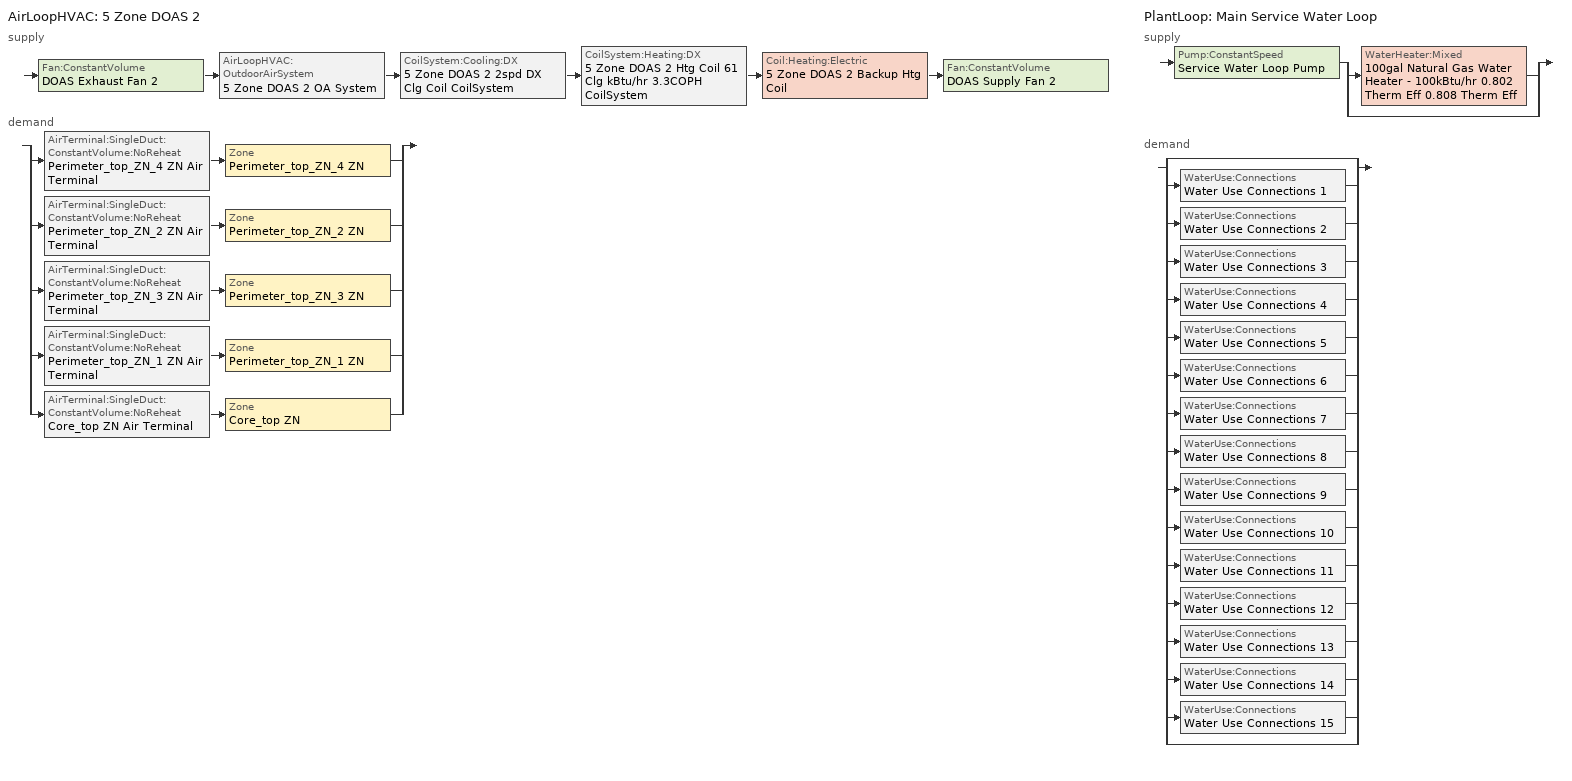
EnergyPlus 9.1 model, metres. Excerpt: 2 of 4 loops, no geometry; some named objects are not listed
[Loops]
AirLoopHVAC '5 Zone DOAS 2'
 supply: Fan:ConstantVolume 'DOAS Exhaust Fan 2' > AirLoopHVAC:OutdoorAirSystem '5 Zone DOAS 2 OA System' > CoilSystem:Cooling:DX '5 Zone DOAS 2 2spd DX Clg Coil CoilSystem' > CoilSystem:Heating:DX '5 Zone DOAS 2 Htg Coil 61 Clg kBtu/hr 3.3COPH CoilSystem' > Coil:Heating:Electric '5 Zone DOAS 2 Backup Htg Coil' > Fan:ConstantVolume 'DOAS Supply Fan 2'
 demand: split
  | AirTerminal:SingleDuct:ConstantVolume:NoReheat 'Perimeter_top_ZN_4 ZN Air Terminal' > Zone 'Perimeter_top_ZN_4 ZN'
  | AirTerminal:SingleDuct:ConstantVolume:NoReheat 'Perimeter_top_ZN_2 ZN Air Terminal' > Zone 'Perimeter_top_ZN_2 ZN'
  | AirTerminal:SingleDuct:ConstantVolume:NoReheat 'Perimeter_top_ZN_3 ZN Air Terminal' > Zone 'Perimeter_top_ZN_3 ZN'
  | AirTerminal:SingleDuct:ConstantVolume:NoReheat 'Perimeter_top_ZN_1 ZN Air Terminal' > Zone 'Perimeter_top_ZN_1 ZN'
  | AirTerminal:SingleDuct:ConstantVolume:NoReheat 'Core_top ZN Air Terminal' > Zone 'Core_top ZN'
PlantLoop 'Main Service Water Loop'
 supply: Pump:ConstantSpeed 'Service Water Loop Pump' > split
  | WaterHeater:Mixed '100gal Natural Gas Water Heater - 100kBtu/hr 0.802 Therm Eff 0.808 Therm Eff'
  | bypass
 demand: split
  | bypass
  | WaterUse:Connections 'Water Use Connections 1'
  | WaterUse:Connections 'Water Use Connections 2'
  | WaterUse:Connections 'Water Use Connections 3'
  | WaterUse:Connections 'Water Use Connections 4'
  | WaterUse:Connections 'Water Use Connections 5'
  | WaterUse:Connections 'Water Use Connections 6'
  | WaterUse:Connections 'Water Use Connections 7'
  | WaterUse:Connections 'Water Use Connections 8'
  | WaterUse:Connections 'Water Use Connections 9'
  | WaterUse:Connections 'Water Use Connections 10'
  | WaterUse:Connections 'Water Use Connections 11'
  | WaterUse:Connections 'Water Use Connections 12'
  | WaterUse:Connections 'Water Use Connections 13'
  | WaterUse:Connections 'Water Use Connections 14'
  | WaterUse:Connections 'Water Use Connections 15'
  | bypass
[ZoneControl:Thermostat] Control Object Type 1=ThermostatSetpoint:DualSetpoint
Name | Zone or ZoneList | Control Type Schedule | Control Name 1
Core_top ZN Thermostat | Core_top ZN | Core_top ZN Thermostat Schedule | Office WholeBuilding - Md Office Thermostat 3
Perimeter_top_ZN_1 ZN Thermostat | Perimeter_top_ZN_1 ZN | Perimeter_top_ZN_1 ZN Thermostat Schedule | Office WholeBuilding - Md Office Thermostat 12
Perimeter_top_ZN_2 ZN Thermostat | Perimeter_top_ZN_2 ZN | Perimeter_top_ZN_2 ZN Thermostat Schedule | Office WholeBuilding - Md Office Thermostat 13
Perimeter_top_ZN_3 ZN Thermostat | Perimeter_top_ZN_3 ZN | Perimeter_top_ZN_3 ZN Thermostat Schedule | Office WholeBuilding - Md Office Thermostat 14
Perimeter_top_ZN_4 ZN Thermostat | Perimeter_top_ZN_4 ZN | Perimeter_top_ZN_4 ZN Thermostat Schedule | Office WholeBuilding - Md Office Thermostat 15
[ThermostatSetpoint:DualSetpoint] Heating Setpoint Temperature Schedule=OfficeMedium HTGSETP_SCH_YES_OPTIMUM; Cooling Setpoint Temperature Schedule=OfficeMedium CLGSETP_SCH_YES_OPTIMUM
Office WholeBuilding - Md Office Thermostat 3; Office WholeBuilding - Md Office Thermostat 12; Office WholeBuilding - Md Office Thermostat 13; Office WholeBuilding - Md Office Thermostat 14; Office WholeBuilding - Md Office Thermostat 15
[AirTerminal:SingleDuct:ConstantVolume:NoReheat] Availability Schedule=Always On Discrete; Maximum Air Flow Rate {m3/s}=AutoSize
Core_top ZN Air Terminal; Perimeter_top_ZN_1 ZN Air Terminal; Perimeter_top_ZN_2 ZN Air Terminal; Perimeter_top_ZN_3 ZN Air Terminal; Perimeter_top_ZN_4 ZN Air Terminal
[ZoneHVAC:TerminalUnit:VariableRefrigerantFlow] Terminal Unit Availability Schedule=Always On Discrete; Cooling Supply Air Flow Rate {m3/s}=Autosize; No Cooling Supply Air Flow Rate {m3/s}=Autosize; Heating Supply Air Flow Rate {m3/s}=Autosize; No Heating Supply Air Flow Rate {m3/s}=Autosize; Cooling Outdoor Air Flow Rate {m3/s}=0; Heating Outdoor Air Flow Rate {m3/s}=0; No Load Outdoor Air Flow Rate {m3/s}=0; Supply Air Fan Operating Mode Schedule=Always Off Discrete; Supply Air Fan Placement=DrawThrough; Zone Terminal Unit On Parasitic Electric Energy Use {W}=30; Zone Terminal Unit Off Parasitic Electric Energy Use {W}=20; Rated Heating Capacity Sizing Ratio {W/W}=1
Name | Supply Air Fan Object | Cooling Coil Object | Heating Coil Object
Core_top ZN VRF Terminal Unit | Core_top ZN VRF Unit Cycling Fan | Zone HVAC Terminal Unit Variable Refrigerant Flow 1 Cooling Coil 14 | Zone HVAC Terminal Unit Variable Refrigerant Flow 1 Heating Coil 14
Perimeter_top_ZN_1 ZN VRF Terminal Unit | Perimeter_top_ZN_1 ZN VRF Unit Cycling Fan | Zone HVAC Terminal Unit Variable Refrigerant Flow 1 Cooling Coil 13 | Zone HVAC Terminal Unit Variable Refrigerant Flow 1 Heating Coil 13
Perimeter_top_ZN_2 ZN VRF Terminal Unit | Perimeter_top_ZN_2 ZN VRF Unit Cycling Fan | Zone HVAC Terminal Unit Variable Refrigerant Flow 1 Cooling Coil 11 | Zone HVAC Terminal Unit Variable Refrigerant Flow 1 Heating Coil 11
Perimeter_top_ZN_3 ZN VRF Terminal Unit | Perimeter_top_ZN_3 ZN VRF Unit Cycling Fan | Zone HVAC Terminal Unit Variable Refrigerant Flow 1 Cooling Coil 12 | Zone HVAC Terminal Unit Variable Refrigerant Flow 1 Heating Coil 12
Perimeter_top_ZN_4 ZN VRF Terminal Unit | Perimeter_top_ZN_4 ZN VRF Unit Cycling Fan | Zone HVAC Terminal Unit Variable Refrigerant Flow 1 Cooling Coil 10 | Zone HVAC Terminal Unit Variable Refrigerant Flow 1 Heating Coil 10
[Coil:Cooling:DX:VariableRefrigerantFlow] Availability Schedule=Always On Discrete; Gross Rated Total Cooling Capacity {W}=Autosize; Gross Rated Sensible Heat Ratio=Autosize; Rated Air Flow Rate {m3/s}=Autosize
Name | Cooling Capacity Ratio Modifier Function of Temperature Curve | Cooling Capacity Modifier Curve Function of Flow Fraction
Zone HVAC Terminal Unit Variable Refrigerant Flow 1 Cooling Coil 14 | VRFTUCoolCapFT 14 | VRFACCoolCapFFF 14
Zone HVAC Terminal Unit Variable Refrigerant Flow 1 Cooling Coil 13 | VRFTUCoolCapFT 13 | VRFACCoolCapFFF 13
Zone HVAC Terminal Unit Variable Refrigerant Flow 1 Cooling Coil 11 | VRFTUCoolCapFT 11 | VRFACCoolCapFFF 11
Zone HVAC Terminal Unit Variable Refrigerant Flow 1 Cooling Coil 12 | VRFTUCoolCapFT 12 | VRFACCoolCapFFF 12
Zone HVAC Terminal Unit Variable Refrigerant Flow 1 Cooling Coil 10 | VRFTUCoolCapFT 10 | VRFACCoolCapFFF 10
[Coil:Heating:DX:VariableRefrigerantFlow] Availability Schedule=Always On Discrete; Gross Rated Heating Capacity {W}=Autosize; Rated Air Flow Rate {m3/s}=Autosize
Name | Heating Capacity Ratio Modifier Function of Temperature Curve | Heating Capacity Modifier Function of Flow Fraction Curve
Zone HVAC Terminal Unit Variable Refrigerant Flow 1 Heating Coil 14 | Coil Heating DX Variable Refrigerant Flow 1 VRFTUHeatCAPFT 14 | Coil Heating DX Variable Refrigerant Flow 1 VRFACCoolCapFFF 14
Zone HVAC Terminal Unit Variable Refrigerant Flow 1 Heating Coil 13 | Coil Heating DX Variable Refrigerant Flow 1 VRFTUHeatCAPFT 13 | Coil Heating DX Variable Refrigerant Flow 1 VRFACCoolCapFFF 13
Zone HVAC Terminal Unit Variable Refrigerant Flow 1 Heating Coil 11 | Coil Heating DX Variable Refrigerant Flow 1 VRFTUHeatCAPFT 11 | Coil Heating DX Variable Refrigerant Flow 1 VRFACCoolCapFFF 11
Zone HVAC Terminal Unit Variable Refrigerant Flow 1 Heating Coil 12 | Coil Heating DX Variable Refrigerant Flow 1 VRFTUHeatCAPFT 12 | Coil Heating DX Variable Refrigerant Flow 1 VRFACCoolCapFFF 12
Zone HVAC Terminal Unit Variable Refrigerant Flow 1 Heating Coil 10 | Coil Heating DX Variable Refrigerant Flow 1 VRFTUHeatCAPFT 10 | Coil Heating DX Variable Refrigerant Flow 1 VRFACCoolCapFFF 10
[Fan:OnOff] Availability Schedule=Always On Discrete; Maximum Flow Rate {m3/s}=Autosize; Motor In Airstream Fraction=1
Name | Fan Total Efficiency | Pressure Rise {Pa} | Motor Efficiency | Fan Power Ratio Function of Speed Ratio Curve | Fan Efficiency Ratio Function of Speed Ratio Curve
Core_top ZN VRF Unit Cycling Fan | 0.56225 | 452.709 | 0.865 | Fan On Off Power Curve 14 | Fan On Off Efficiency Curve 14
Perimeter_top_ZN_1 ZN VRF Unit Cycling Fan | 0.55575 | 447.476 | 0.855 | Fan On Off Power Curve 13 | Fan On Off Efficiency Curve 13
Perimeter_top_ZN_2 ZN VRF Unit Cycling Fan | 0.55575 | 447.476 | 0.855 | Fan On Off Power Curve 11 | Fan On Off Efficiency Curve 11
Perimeter_top_ZN_3 ZN VRF Unit Cycling Fan | 0.55575 | 447.476 | 0.855 | Fan On Off Power Curve 12 | Fan On Off Efficiency Curve 12
Perimeter_top_ZN_4 ZN VRF Unit Cycling Fan | 0.55575 | 447.476 | 0.855 | Fan On Off Power Curve 10 | Fan On Off Efficiency Curve 10
[Zone equipment]
Core_top ZN: Core_top ZN Air Terminal, Core_top ZN VRF Terminal Unit
Perimeter_top_ZN_1 ZN: Perimeter_top_ZN_1 ZN Air Terminal, Perimeter_top_ZN_1 ZN VRF Terminal Unit
Perimeter_top_ZN_2 ZN: Perimeter_top_ZN_2 ZN Air Terminal, Perimeter_top_ZN_2 ZN VRF Terminal Unit
Perimeter_top_ZN_3 ZN: Perimeter_top_ZN_3 ZN Air Terminal, Perimeter_top_ZN_3 ZN VRF Terminal Unit
Perimeter_top_ZN_4 ZN: Perimeter_top_ZN_4 ZN Air Terminal, Perimeter_top_ZN_4 ZN VRF Terminal Unit
[Sizing:Zone] Zone Cooling Design Supply Air Temperature Input Method=SupplyAirTemperature; Zone Cooling Design Supply Air Temperature {C}=12.7778; Zone Cooling Design Supply Air Temperature Difference {deltaC}=11.11; Zone Heating Design Supply Air Temperature Input Method=SupplyAirTemperature; Zone Heating Design Supply Air Temperature {C}=40; Zone Heating Design Supply Air Temperature Difference {deltaC}=11.11; Zone Cooling Design Supply Air Humidity Ratio {kgWater/kgDryAir}=0.0085; Zone Heating Design Supply Air Humidity Ratio {kgWater/kgDryAir}=0.008; Design Specification Outdoor Air Object=Office WholeBuilding - Md Office Ventilation; Cooling Design Air Flow Method=DesignDay; Cooling Design Air Flow Rate {m3/s}=0; Cooling Minimum Air Flow per Zone Floor Area {m3/s-m2}=0.000762; Cooling Minimum Air Flow {m3/s}=0; Cooling Minimum Air Flow Fraction=0; Heating Design Air Flow Method=DesignDay; Heating Design Air Flow Rate {m3/s}=0; Heating Maximum Air Flow per Zone Floor Area {m3/s-m2}=0.002032; Heating Maximum Air Flow {m3/s}=0.141576; Heating Maximum Air Flow Fraction=0.3; Account for Dedicated Outdoor Air System=Yes; Dedicated Outdoor Air System Control Strategy=NeutralSupplyAir; Dedicated Outdoor Air Low Setpoint Temperature for Design {C}=15.5556; Dedicated Outdoor Air High Setpoint Temperature for Design {C}=21.1111
Name | Design Specification Zone Air Distribution Object
Core_top ZN | Core_top ZN Design Spec Zone Air Dist
Perimeter_top_ZN_1 ZN | Perimeter_top_ZN_1 ZN Design Spec Zone Air Dist
Perimeter_top_ZN_2 ZN | Perimeter_top_ZN_2 ZN Design Spec Zone Air Dist
Perimeter_top_ZN_3 ZN | Perimeter_top_ZN_3 ZN Design Spec Zone Air Dist
Perimeter_top_ZN_4 ZN | Perimeter_top_ZN_4 ZN Design Spec Zone Air Dist
[DesignSpecification:ZoneAirDistribution] Zone Air Distribution Effectiveness in Cooling Mode=1; Zone Air Distribution Effectiveness in Heating Mode=1
Core_top ZN Design Spec Zone Air Dist; Perimeter_top_ZN_1 ZN Design Spec Zone Air Dist; Perimeter_top_ZN_2 ZN Design Spec Zone Air Dist; Perimeter_top_ZN_3 ZN Design Spec Zone Air Dist; Perimeter_top_ZN_4 ZN Design Spec Zone Air Dist
[Controller:MechanicalVentilation]
5 Zone DOAS 2 Mechanical Ventilation Controller: Availability Schedule=5 Zone DOAS 2 Occ Sch; Demand Controlled Ventilation=No; System Outdoor Air Method=ZoneSum; Zone Name 1=Core_top ZN; Design Specification Outdoor Air Object Name 1=Office WholeBuilding - Md Office Ventilation; Design Specification Zone Air Distribution Object Name 1=Core_top ZN Design Spec Zone Air Dist; Zone Name 2=Perimeter_top_ZN_1 ZN; Design Specification Outdoor Air Object Name 2=Office WholeBuilding - Md Office Ventilation; Design Specification Zone Air Distribution Object Name 2=Perimeter_top_ZN_1 ZN Design Spec Zone Air Dist; Zone Name 3=Perimeter_top_ZN_2 ZN; Design Specification Outdoor Air Object Name 3=Office WholeBuilding - Md Office Ventilation; Design Specification Zone Air Distribution Object Name 3=Perimeter_top_ZN_2 ZN Design Spec Zone Air Dist; Zone Name 4=Perimeter_top_ZN_3 ZN; Design Specification Outdoor Air Object Name 4=Office WholeBuilding - Md Office Ventilation; Design Specification Zone Air Distribution Object Name 4=Perimeter_top_ZN_3 ZN Design Spec Zone Air Dist; Zone Name 5=Perimeter_top_ZN_4 ZN; Design Specification Outdoor Air Object Name 5=Office WholeBuilding - Md Office Ventilation; Design Specification Zone Air Distribution Object Name 5=Perimeter_top_ZN_4 ZN Design Spec Zone Air Dist
[DesignSpecification:OutdoorAir]
Office WholeBuilding - Md Office Ventilation: Outdoor Air Method=Sum; Outdoor Air Flow per Person {m3/s-person}=0; Outdoor Air Flow per Zone Floor Area {m3/s-m2}=0.0004318; Outdoor Air Flow per Zone {m3/s}=0; Outdoor Air Flow Air Changes per Hour {1/hr}=0
[AirLoopHVAC]
5 Zone DOAS 2: Design Supply Air Flow Rate {m3/s}=AutoSize
[Sizing:System]
5 Zone DOAS 2: Type of Load to Size On=VentilationRequirement; Design Outdoor Air Flow Rate {m3/s}=Autosize; Central Heating Maximum System Air Flow Ratio=1; Preheat Design Temperature {C}=7; Preheat Design Humidity Ratio {kgWater/kgDryAir}=0.008; Precool Design Temperature {C}=12.8; Precool Design Humidity Ratio {kgWater/kgDryAir}=0.008; Central Cooling Design Supply Air Temperature {C}=15.5556; Central Heating Design Supply Air Temperature {C}=21.1111; Type of Zone Sum to Use=Coincident; 100% Outdoor Air in Cooling=Yes; 100% Outdoor Air in Heating=Yes; Central Cooling Design Supply Air Humidity Ratio {kgWater/kgDryAir}=0.0085; Central Heating Design Supply Air Humidity Ratio {kgWater/kgDryAir}=0.008; Cooling Supply Air Flow Rate Method=DesignDay; Cooling Supply Air Flow Rate {m3/s}=0; Cooling Supply Air Flow Rate Per Floor Area {m3/s-m2}=0.00996765; Cooling Fraction of Autosized Cooling Supply Air Flow Rate=1; Cooling Supply Air Flow Rate Per Unit Cooling Capacity {m3/s-W}=3.94755e-05; Heating Supply Air Flow Rate Method=DesignDay; Heating Supply Air Flow Rate {m3/s}=0; Heating Supply Air Flow Rate Per Floor Area {m3/s-m2}=0.00996765; Heating Fraction of Autosized Heating Supply Air Flow Rate=1; Heating Fraction of Autosized Cooling Supply Air Flow Rate=1; Heating Supply Air Flow Rate Per Unit Heating Capacity {m3/s-W}=3.15882e-05; System Outdoor Air Method=ZoneSum; Zone Maximum Outdoor Air Fraction=1; Cooling Design Capacity Method=CoolingDesignCapacity; Cooling Design Capacity {W}=Autosize; Cooling Design Capacity Per Floor Area {W/m2}=234.7; Fraction of Autosized Cooling Design Capacity=1; Heating Design Capacity Method=HeatingDesignCapacity; Heating Design Capacity {W}=Autosize; Heating Design Capacity Per Floor Area {W/m2}=157; Fraction of Autosized Heating Design Capacity=1; Central Cooling Capacity Control Method=OnOff
[Fan:ConstantVolume] Availability Schedule=5 Zone DOAS 2 Occ Sch; Maximum Flow Rate {m3/s}=AutoSize; Motor In Airstream Fraction=1
Name | Fan Total Efficiency | Pressure Rise {Pa} | Motor Efficiency
DOAS Exhaust Fan 2 | 0.55575 | 498.178 | 0.855
DOAS Supply Fan 2 | 0.56225 | 747.267 | 0.865
[SetpointManager:MixedAir] Control Variable=Temperature
Name | Setpoint Node or NodeList
DOAS Exhaust Fan 2 Outlet Air Node OS Default SPM | DOAS Exhaust Fan 2 Outlet Air Node
5 Zone DOAS 2 Heat Exchanger Primary Outlet Air Node OS Default SPM | 5 Zone DOAS 2 Heat Exchanger Primary Outlet Air Node
5 Zone DOAS 2 Mixed Air Node OS Default SPM | 5 Zone DOAS 2 Mixed Air Node
5 Zone DOAS 2 2spd DX Clg Coil Outlet Air Node OS Default SPM | 5 Zone DOAS 2 2spd DX Clg Coil Outlet Air Node
5 Zone DOAS 2 Htg Coil Outlet Air Node OS Default SPM | 5 Zone DOAS 2 Htg Coil Outlet Air Node
[Controller:OutdoorAir]
5 Zone DOAS 2 Outdoor Air Controller: Minimum Outdoor Air Flow Rate {m3/s}=Autosize; Maximum Outdoor Air Flow Rate {m3/s}=Autosize; Economizer Control Type=NoEconomizer; Economizer Control Action Type=ModulateFlow; Lockout Type=NoLockout; Minimum Limit Type=FixedMinimum; Minimum Outdoor Air Schedule=5 Zone DOAS 2 Occ Sch; Minimum Fraction of Outdoor Air Schedule=Always On Discrete; Mechanical Ventilation Controller=5 Zone DOAS 2 Mechanical Ventilation Controller; High Humidity Control=No; Control High Indoor Humidity Based on Outdoor Humidity Ratio=Yes; Heat Recovery Bypass Control Type=BypassWhenWithinEconomizerLimits
[HeatExchanger:AirToAir:SensibleAndLatent]
5 Zone DOAS 2 Heat Exchanger: Availability Schedule=Always On Discrete; Nominal Supply Air Flow Rate {m3/s}=Autosize; Sensible Effectiveness at 100% Heating Air Flow=0.72; Latent Effectiveness at 100% Heating Air Flow=0.72; Sensible Effectiveness at 75% Heating Air Flow=0.72; Latent Effectiveness at 75% Heating Air Flow=0.72; Sensible Effectiveness at 100% Cooling Air Flow=0.72; Latent Effectiveness at 100% Cooling Air Flow=0.72; Sensible Effectiveness at 75% Cooling Air Flow=0.72; Latent Effectiveness at 75% Cooling Air Flow=0.72; Nominal Electric Power {W}=0; Supply Air Outlet Temperature Control=No; Heat Exchanger Type=Rotary; Frost Control Type=None; Threshold Temperature {C}=1.7; Economizer Lockout=Yes
[CoilSystem:Cooling:DX]
5 Zone DOAS 2 2spd DX Clg Coil CoilSystem: Availability Schedule=Always On Discrete; Cooling Coil=5 Zone DOAS 2 2spd DX Clg Coil
[Coil:Cooling:DX:TwoSpeed]
5 Zone DOAS 2 2spd DX Clg Coil: Availability Schedule=Always On Discrete; High Speed Gross Rated Total Cooling Capacity {W}=Autosize; High Speed Rated Sensible Heat Ratio=Autosize; High Speed Gross Rated Cooling COP {W/W}=3; High Speed Rated Air Flow Rate {m3/s}=Autosize; Total Cooling Capacity Function of Temperature Curve=Curve Biquadratic 9; Total Cooling Capacity Function of Flow Fraction Curve=Curve Quadratic 13; Energy Input Ratio Function of Temperature Curve=Curve Biquadratic 10; Energy Input Ratio Function of Flow Fraction Curve=Curve Quadratic 14; Part Load Fraction Correlation Curve=Curve Quadratic 15; Low Speed Gross Rated Total Cooling Capacity {W}=Autosize; Low Speed Gross Rated Sensible Heat Ratio=0.69; Low Speed Gross Rated Cooling COP {W/W}=3; Low Speed Rated Air Flow Rate {m3/s}=Autosize; Low Speed Total Cooling Capacity Function of Temperature Curve=Curve Biquadratic 11; Low Speed Energy Input Ratio Function of Temperature Curve=Curve Biquadratic 12; Condenser Type=AirCooled; High Speed Evaporative Condenser Effectiveness=0; High Speed Evaporative Condenser Air Flow Rate {m3/s}=Autosize; High Speed Evaporative Condenser Pump Rated Power Consumption {W}=Autosize; Low Speed Evaporative Condenser Effectiveness=0; Low Speed Evaporative Condenser Air Flow Rate {m3/s}=Autosize; Low Speed Evaporative Condenser Pump Rated Power Consumption {W}=Autosize; Basin Heater Capacity {W/K}=10; Basin Heater Setpoint Temperature {C}=2
[CoilSystem:Heating:DX]
5 Zone DOAS 2 Htg Coil 61 Clg kBtu/hr 3.3COPH CoilSystem: Availability Schedule=Always On Discrete; Heating Coil=5 Zone DOAS 2 Htg Coil 61 Clg kBtu/hr 3.3COPH
[Coil:Heating:DX:SingleSpeed]
5 Zone DOAS 2 Htg Coil 61 Clg kBtu/hr 3.3COPH: Availability Schedule=Always On Discrete; Gross Rated Heating Capacity {W}=Autosize; Gross Rated Heating COP {W/W}=3.53428; Rated Air Flow Rate {m3/s}=Autosize; Rated Supply Fan Power Per Volume Flow Rate {W/(m3/s)}=773.3; Heating Capacity Function of Temperature Curve=DXHEAT-NECB2011-REF-CAPFT; Heating Capacity Function of Flow Fraction Curve=DXHEAT-NECB2011-REF-CAPFFLOW; Energy Input Ratio Function of Temperature Curve=DXHEAT-NECB2011-REF-EIRFT; Energy Input Ratio Function of Flow Fraction Curve=DXHEAT-NECB2011-REF-EIRFFLOW; Part Load Fraction Correlation Curve=DXHEAT-NECB2011-REF-PLFFPLR; Defrost Energy Input Ratio Function of Temperature Curve=5 Zone DOAS 2 Htg Coil Defrost EIR Func of Temp Curve; Minimum Outdoor Dry-Bulb Temperature for Compressor Operation {C}=-8; Maximum Outdoor Dry-Bulb Temperature for Defrost Operation {C}=5; Crankcase Heater Capacity {W}=0; Maximum Outdoor Dry-Bulb Temperature for Crankcase Heater Operation {C}=10; Defrost Strategy=ReverseCycle; Defrost Control=OnDemand; Defrost Time Period Fraction=0.166667; Resistive Defrost Heater Capacity {W}=2000
[Coil:Heating:Electric]
5 Zone DOAS 2 Backup Htg Coil: Availability Schedule=Always On Discrete; Efficiency=1; Nominal Capacity {W}=Autosize
[AirConditioner:VariableRefrigerantFlow]
Heat Pump=5 Zone VRF System 2; Availability Schedule=Always On Discrete; Gross Rated Total Cooling Capacity {W}=Autosize; Gross Rated Cooling COP {W/W}=4.287; Minimum Outdoor Temperature in Cooling Mode {C}=-15; Maximum Outdoor Temperature in Cooling Mode {C}=50; Cooling Capacity Ratio Modifier Function of Low Temperature Curve=vrf_cool_cap_f_of_low_temp 2; Cooling Capacity Ratio Boundary Curve=vrf_cool_cap_ratio_boundary 2; Cooling Capacity Ratio Modifier Function of High Temperature Curve=vrf_cool_cap_f_of_high_temp 2; Cooling Energy Input Ratio Modifier Function of Low Temperature Curve=vrf_cool_eir_f_of_low_temp 4; Cooling Energy Input Ratio Boundary Curve=vrf_cool_eir_ratio_boundary 2; Cooling Energy Input Ratio Modifier Function of High Temperature Curve=vrf_cool_eir_f_of_high_temp 2; Cooling Energy Input Ratio Modifier Function of Low Part-Load Ratio Curve=vrf_cool_eir_f_of_low_temp 5; Cooling Energy Input Ratio Modifier Function of High Part-Load Ratio Curve=vrf_cooling_eir_high_plr 2; Cooling Combination Ratio Correction Factor Curve=vrf_cooling_comb_ratio 2; Cooling Part-Load Fraction Correlation Curve=vrf_cooling_cplffplr 2; Gross Rated Heating Capacity {W}=Autosize; Rated Heating Capacity Sizing Ratio {W/W}=1; Gross Rated Heating COP {W/W}=4.147; Minimum Outdoor Temperature in Heating Mode {C}=-25; Maximum Outdoor Temperature in Heating Mode {C}=16.1; Heating Capacity Ratio Modifier Function of Low Temperature Curve=vrf_heat_cap_f_of_low_temp 2; Heating Capacity Ratio Boundary Curve=vrf_heat_cap_ratio_boundary 2; Heating Capacity Ratio Modifier Function of High Temperature Curve=vrf_heat_cap_f_of_high_temp 2; Heating Energy Input Ratio Modifier Function of Low Temperature Curve=vrf_heat_eir_f_of_low_temp 2; Heating Energy Input Ratio Boundary Curve=vrf_heat_eir_boundary 2; Heating Energy Input Ratio Modifier Function of High Temperature Curve=vrf_heat_eir_f_of_high_temp 2; Heating Performance Curve Outdoor Temperature Type=WetBulbTemperature; Heating Energy Input Ratio Modifier Function of Low Part-Load Ratio Curve=vrf_heating_eir_low_plr 2; Heating Energy Input Ratio Modifier Function of High Part-Load Ratio Curve=vrf_heating_eir_hi_plr 2; Heating Combination Ratio Correction Factor Curve=vrf_heating_comb_ratio 2; Heating Part-Load Fraction Correlation Curve=vrf_heating_cplffplr 2; Minimum Heat Pump Part-Load Ratio=0.25; Zone Name for Master Thermostat Location=Perimeter_top_ZN_4 ZN; Master Thermostat Priority Control Type=LoadPriority; Zone Terminal Unit List=5 Zone VRF System 2 Terminal List; Heat Pump Waste Heat Recovery=Yes; Equivalent Piping Length used for Piping Correction Factor in Cooling Mode {m}=30.48; Vertical Height used for Piping Correction Factor {m}=10.668; Piping Correction Factor for Length in Cooling Mode Curve=Air Conditioner Variable Refrigerant Flow 1 CoolingLengthCorrectionFactor 2; Piping Correction Factor for Height in Cooling Mode Coefficient {1/m}=-0.000386; Equivalent Piping Length used for Piping Correction Factor in Heating Mode {m}=30.48; Piping Correction Factor for Height in Heating Mode Coefficient {1/m}=0; Crankcase Heater Power per Compressor {W}=15; Number of Compressors=3; Ratio of Compressor Size to Total Compressor Capacity {W/W}=0.33; Maximum Outdoor Dry-Bulb Temperature for Crankcase Heater {C}=7; Defrost Strategy=ReverseCycle; Defrost Control=OnDemand; Defrost Energy Input Ratio Modifier Function of Temperature Curve=vrf_defrost_eir_f_of_temp 2; Defrost Time Period Fraction=0.058333; Resistive Defrost Heater Capacity {W}=1e-07; Maximum Outdoor Dry-bulb Temperature for Defrost Operation {C}=7; Condenser Type=AirCooled; Water Condenser Volume Flow Rate {m3/s}=Autosize; Evaporative Condenser Effectiveness=0.9; Evaporative Condenser Air Flow Rate {m3/s}=Autosize; Evaporative Condenser Pump Rated Power Consumption {W}=Autosize; Basin Heater Capacity {W/K}=0; Basin Heater Setpoint Temperature {C}=2; Fuel Type=Electricity; Minimum Outdoor Temperature in Heat Recovery Mode {C}=-10; Maximum Outdoor Temperature in Heat Recovery Mode {C}=27.2; Initial Heat Recovery Cooling Capacity Fraction {W/W}=0.5; Heat Recovery Cooling Capacity Time Constant {hr}=0.083; Initial Heat Recovery Cooling Energy Fraction {W/W}=1; Heat Recovery Cooling Energy Time Constant {hr}=0; Initial Heat Recovery Heating Capacity Fraction {W/W}=0.5; Heat Recovery Heating Capacity Time Constant {hr}=0.083; Initial Heat Recovery Heating Energy Fraction {W/W}=0.5; Heat Recovery Heating Energy Time Constant {hr}=0
[ZoneTerminalUnitList]
5 Zone VRF System 2 Terminal List: Zone Terminal Unit Name 1=Perimeter_top_ZN_4 ZN VRF Terminal Unit; Zone Terminal Unit Name 2=Perimeter_top_ZN_2 ZN VRF Terminal Unit; Zone Terminal Unit Name 3=Perimeter_top_ZN_3 ZN VRF Terminal Unit; Zone Terminal Unit Name 4=Perimeter_top_ZN_1 ZN VRF Terminal Unit; Zone Terminal Unit Name 5=Core_top ZN VRF Terminal Unit
[PlantLoop]
Main Service Water Loop: Fluid Type=Water; Plant Equipment Operation Scheme=Main Service Water Loop Operation Schemes; Maximum Loop Temperature {C}=60; Minimum Loop Temperature {C}=10; Maximum Loop Flow Rate {m3/s}=Autosize; Minimum Loop Flow Rate {m3/s}=0; Plant Loop Volume {m3}=Autocalculate; Load Distribution Scheme=Optimal; Plant Loop Demand Calculation Scheme=SingleSetpoint
[Sizing:Plant]
Main Service Water Loop: Loop Type=Heating; Design Loop Exit Temperature {C}=60; Loop Design Temperature Difference {deltaC}=5; Sizing Option=NonCoincident; Zone Timesteps in Averaging Window=1; Coincident Sizing Factor Mode=None
[Pump:ConstantSpeed]
Service Water Loop Pump: Design Flow Rate {m3/s}=Autosize; Design Pump Head {Pa}=164431; Design Power Consumption {W}=Autosize; Motor Efficiency=0.7; Fraction of Motor Inefficiencies to Fluid Stream=0; Pump Control Type=Intermittent; Design Power Sizing Method=PowerPerFlowPerPressure; Design Electric Power per Unit Flow Rate {W/(m3/s)}=348701.1; Design Shaft Power per Unit Flow Rate per Unit Head=1.28205
[WaterHeater:Mixed]
100gal Natural Gas Water Heater - 100kBtu/hr 0.802 Therm Eff 0.808 Therm Eff: Tank Volume {m3}=0.378541; Setpoint Temperature Schedule=Service Water Loop Temp - 140F; Deadband Temperature Difference {deltaC}=2; Maximum Temperature Limit {C}=82.2222; Heater Control Type=Cycle; Heater Maximum Capacity {W}=29307.1; Heater Ignition Minimum Flow Rate {m3/s}=0; Heater Ignition Delay {s}=0; Heater Fuel Type=NaturalGas; Heater Thermal Efficiency=0.808453; Off Cycle Parasitic Fuel Consumption Rate {W}=1276.95; Off Cycle Parasitic Fuel Type=NaturalGas; Off Cycle Parasitic Heat Fraction to Tank=0; On Cycle Parasitic Fuel Consumption Rate {W}=1276.95; On Cycle Parasitic Fuel Type=NaturalGas; On Cycle Parasitic Heat Fraction to Tank=0; Ambient Temperature Indicator=Zone; Ambient Temperature Zone=Core_bottom ZN; Off Cycle Loss Coefficient to Ambient Temperature {W/K}=7.96239; Off Cycle Loss Fraction to Zone=1; On Cycle Loss Coefficient to Ambient Temperature {W/K}=7.96239; On Cycle Loss Fraction to Zone=1; Use Side Effectiveness=1; Source Side Effectiveness=1; Use Side Design Flow Rate {m3/s}=Autosize; Source Side Design Flow Rate {m3/s}=Autosize; Indirect Water Heating Recovery Time {hr}=1.5; Source Side Flow Control Mode=IndirectHeatPrimarySetpoint
[SetpointManager:Scheduled]
Service hot water setpoint manager: Control Variable=Temperature; Schedule=Service Water Loop Temp - 140F; Setpoint Node or NodeList=Main Service Water Loop Supply Outlet Node
[WaterUse:Connections]
Name | Water Use Equipment Name 1
Water Use Connections 1 | Core_bottom Service Water Use 0.17gal/min
Water Use Connections 2 | Core_mid Service Water Use 0.17gal/min
Water Use Connections 3 | Core_top Service Water Use 0.17gal/min
Water Use Connections 4 | Perimeter_bot_zn_1 Service Water Use 0.04gal/min
Water Use Connections 5 | Perimeter_bot_zn_2 Service Water Use 0.02gal/min
Water Use Connections 6 | Perimeter_bot_zn_3 Service Water Use 0.04gal/min
Water Use Connections 7 | Perimeter_bot_zn_4 Service Water Use 0.02gal/min
Water Use Connections 8 | Perimeter_mid_zn_1 Service Water Use 0.04gal/min
Water Use Connections 9 | Perimeter_mid_zn_2 Service Water Use 0.02gal/min
Water Use Connections 10 | Perimeter_mid_zn_3 Service Water Use 0.04gal/min
Water Use Connections 11 | Perimeter_mid_zn_4 Service Water Use 0.02gal/min
Water Use Connections 12 | Perimeter_top_zn_1 Service Water Use 0.04gal/min
Water Use Connections 13 | Perimeter_top_zn_2 Service Water Use 0.02gal/min
Water Use Connections 14 | Perimeter_top_zn_3 Service Water Use 0.04gal/min
Water Use Connections 15 | Perimeter_top_zn_4 Service Water Use 0.02gal/min
[WaterUse:Equipment] Flow Rate Fraction Schedule=OfficeMedium BLDG_SWH_SCH; Target Temperature Schedule=Mixed Water At Faucet Temp - 110F; Sensible Fraction Schedule=Fraction Sensible - 0.2; Latent Fraction Schedule=Fraction Latent - 0.05
Name | Peak Flow Rate {m3/s}
Core_bottom Service Water Use 0.17gal/min; Core_mid Service Water Use 0.17gal/min; Core_top Service Water Use 0.17gal/min | 1.05864e-05
Perimeter_bot_zn_1 Service Water Use 0.04gal/min; Perimeter_bot_zn_3 Service Water Use 0.04gal/min; Perimeter_mid_zn_1 Service Water Use 0.04gal/min; Perimeter_mid_zn_3 Service Water Use 0.04gal/min; Perimeter_top_zn_1 Service Water Use 0.04gal/min; Perimeter_top_zn_3 Service Water Use 0.04gal/min | 2.23171e-06
Perimeter_bot_zn_2 Service Water Use 0.02gal/min; Perimeter_mid_zn_2 Service Water Use 0.02gal/min; Perimeter_top_zn_2 Service Water Use 0.02gal/min | 1.41286e-06
Perimeter_bot_zn_4 Service Water Use 0.02gal/min; Perimeter_mid_zn_4 Service Water Use 0.02gal/min; Perimeter_top_zn_4 Service Water Use 0.02gal/min | 1.41277e-06
[PlantEquipmentOperationSchemes]
Main Service Water Loop Operation Schemes: Control Scheme Object Type 1=PlantEquipmentOperation:HeatingLoad; Control Scheme Name 1=Main Service Water Loop Heating Operation Scheme; Control Scheme Schedule Name 1=Always On Discrete
[PlantEquipmentOperation:HeatingLoad]
Main Service Water Loop Heating Operation Scheme: Load Range Lower Limit 1 {W}=0; Load Range Upper Limit 1 {W}=1000000000; Range Equipment List Name 1=Main Service Water Loop Heating Equipment List
[PlantEquipmentList]
Main Service Water Loop Heating Equipment List: WaterHeater:Mixed, 100gal Natural Gas Water Heater - 100kBtu/hr 0.802 Therm Eff 0.808 Therm Eff
[Schedule:Compact]
Core_top ZN Thermostat Schedule; Perimeter_top_ZN_1 ZN Thermostat Schedule; Perimeter_top_ZN_2 ZN Thermostat Schedule; Perimeter_top_ZN_3 ZN Thermostat Schedule; Perimeter_top_ZN_4 ZN Thermostat Schedule: Through: 12/31, For: AllDays, Until: 24:00, 4
[Schedule:Day:Interval]
OfficeMedium HTGSETP_SCH_YES_OPTIMUM Default; OfficeMedium HTGSETP_SCH_YES_OPTIMUM Summer Design Day: No, 24:00, 15.6
OfficeMedium HTGSETP_SCH_YES_OPTIMUM Wkdy Day: No, 05:00, 15.6, 06:00, 17.8, 07:00, 20, 22:00, 21, 24:00, 15.6
OfficeMedium HTGSETP_SCH_YES_OPTIMUM Sat Day: No, 05:00, 15.6, 06:00, 17.8, 07:00, 20, 17:00, 21, 24:00, 15.6
OfficeMedium HTGSETP_SCH_YES_OPTIMUM Winter Design Day: No, 05:00, 15.6, 06:00, 17.6, 07:00, 19.6, 22:00, 21, 24:00, 15.6
OfficeMedium CLGSETP_SCH_YES_OPTIMUM Default; OfficeMedium CLGSETP_SCH_YES_OPTIMUM Winter Design Day: No, 24:00, 26.7
OfficeMedium CLGSETP_SCH_YES_OPTIMUM Wkdy Day: No, 05:00, 26.7, 06:00, 25.6, 07:00, 25, 22:00, 24, 24:00, 26.7
OfficeMedium CLGSETP_SCH_YES_OPTIMUM Sat Day: No, 05:00, 26.7, 06:00, 25.7, 07:00, 25, 17:00, 24, 24:00, 26.7
OfficeMedium CLGSETP_SCH_YES_OPTIMUM Summer Design Day: No, 05:00, 26.7, 06:00, 25.7, 07:00, 25, 22:00, 24, 24:00, 26.7
5 Zone DOAS 2 Occ Sch Sunday: No, 24:00, 0
5 Zone DOAS 2 Occ Sch Monday; 5 Zone DOAS 2 Occ Sch Tuesday; 5 Zone DOAS 2 Occ Sch Wednesday; 5 Zone DOAS 2 Occ Sch Thursday; 5 Zone DOAS 2 Occ Sch Friday: No, 07:00, 0, 18:00, 1, 24:00, 0
5 Zone DOAS 2 Occ Sch Saturday: No, 08:00, 0, 12:00, 1, 24:00, 0
5 Zone DOAS 2 Occ Sch Default; 5 Zone DOAS 2 Occ Sch Summer Design Day; 5 Zone DOAS 2 Occ Sch Winter Design Day: No, 24:00, 1
Fraction Latent - 0.05 Default: No, 24:00, 0.05
Fraction Sensible - 0.2 Default: No, 24:00, 0.2
Mixed Water At Faucet Temp - 110F Default: No, 24:00, 43.3
OfficeMedium BLDG_SWH_SCH Default: No, 06:00, 0, 11:00, 0.04, 13:00, 0.06, 14:00, 0.09, 15:00, 0.06, 18:00, 0.04, 24:00, 0
OfficeMedium BLDG_SWH_SCH SmrDsn|Wkdy Day; OfficeMedium BLDG_SWH_SCH Summer Design Day: No, 06:00, 0, 07:00, 0.07, 08:00, 0.19, 09:00, 0.35, 10:00, 0.38, 11:00, 0.39, 12:00, 0.47, 13:00, 0.57, 14:00, 0.54, 15:00, 0.34, 16:00, 0.33, 17:00, 0.44, 18:00, 0.26, 19:00, 0.21, 20:00, 0.15, 21:00, 0.17, 22:00, 0.08, 24:00, 0.05
OfficeMedium BLDG_SWH_SCH Winter Design Day; OfficeMedium BLDG_SWH_SCH WntrDsn|Sat Day: No, 06:00, 0, 07:00, 0.07, 08:00, 0.11, 09:00, 0.15, 10:00, 0.21, 11:00, 0.19, 12:00, 0.23, 13:00, 0.2, 14:00, 0.19, 15:00, 0.15, 16:00, 0.13, 17:00, 0.14, 19:00, 0.07, 24:00, 0
Service Water Loop Temp - 140F Default: No, 24:00, 60
[Schedule:Week:Daily]
OfficeMedium HTGSETP_SCH_YES_OPTIMUM Week Rule - Jan1-Dec31: OfficeMedium HTGSETP_SCH_YES_OPTIMUM Default, OfficeMedium HTGSETP_SCH_YES_OPTIMUM Wkdy Day, OfficeMedium HTGSETP_SCH_YES_OPTIMUM Wkdy Day, OfficeMedium HTGSETP_SCH_YES_OPTIMUM Wkdy Day, OfficeMedium HTGSETP_SCH_YES_OPTIMUM Wkdy Day, OfficeMedium HTGSETP_SCH_YES_OPTIMUM Wkdy Day, OfficeMedium HTGSETP_SCH_YES_OPTIMUM Sat Day, OfficeMedium HTGSETP_SCH_YES_OPTIMUM Default, OfficeMedium HTGSETP_SCH_YES_OPTIMUM Summer Design Day, OfficeMedium HTGSETP_SCH_YES_OPTIMUM Winter Design Day, OfficeMedium HTGSETP_SCH_YES_OPTIMUM Default, OfficeMedium HTGSETP_SCH_YES_OPTIMUM Default
OfficeMedium CLGSETP_SCH_YES_OPTIMUM Week Rule - Jan1-Dec31: OfficeMedium CLGSETP_SCH_YES_OPTIMUM Default, OfficeMedium CLGSETP_SCH_YES_OPTIMUM Wkdy Day, OfficeMedium CLGSETP_SCH_YES_OPTIMUM Wkdy Day, OfficeMedium CLGSETP_SCH_YES_OPTIMUM Wkdy Day, OfficeMedium CLGSETP_SCH_YES_OPTIMUM Wkdy Day, OfficeMedium CLGSETP_SCH_YES_OPTIMUM Wkdy Day, OfficeMedium CLGSETP_SCH_YES_OPTIMUM Sat Day, OfficeMedium CLGSETP_SCH_YES_OPTIMUM Default, OfficeMedium CLGSETP_SCH_YES_OPTIMUM Summer Design Day, OfficeMedium CLGSETP_SCH_YES_OPTIMUM Winter Design Day, OfficeMedium CLGSETP_SCH_YES_OPTIMUM Default, OfficeMedium CLGSETP_SCH_YES_OPTIMUM Default
5 Zone DOAS 2 Occ Sch Week Rule - Jan1-Dec31: 5 Zone DOAS 2 Occ Sch Sunday, 5 Zone DOAS 2 Occ Sch Monday, 5 Zone DOAS 2 Occ Sch Tuesday, 5 Zone DOAS 2 Occ Sch Wednesday, 5 Zone DOAS 2 Occ Sch Thursday, 5 Zone DOAS 2 Occ Sch Friday, 5 Zone DOAS 2 Occ Sch Saturday, 5 Zone DOAS 2 Occ Sch Default, 5 Zone DOAS 2 Occ Sch Summer Design Day, 5 Zone DOAS 2 Occ Sch Winter Design Day, 5 Zone DOAS 2 Occ Sch Default, 5 Zone DOAS 2 Occ Sch Default
Fraction Latent - 0.05 Week Rule - Jan1-Dec31: Fraction Latent - 0.05 Default, Fraction Latent - 0.05 Default, Fraction Latent - 0.05 Default, Fraction Latent - 0.05 Default, Fraction Latent - 0.05 Default, Fraction Latent - 0.05 Default, Fraction Latent - 0.05 Default, Fraction Latent - 0.05 Default, Fraction Latent - 0.05 Default, Fraction Latent - 0.05 Default, Fraction Latent - 0.05 Default, Fraction Latent - 0.05 Default
Fraction Sensible - 0.2 Week Rule - Jan1-Dec31: Fraction Sensible - 0.2 Default, Fraction Sensible - 0.2 Default, Fraction Sensible - 0.2 Default, Fraction Sensible - 0.2 Default, Fraction Sensible - 0.2 Default, Fraction Sensible - 0.2 Default, Fraction Sensible - 0.2 Default, Fraction Sensible - 0.2 Default, Fraction Sensible - 0.2 Default, Fraction Sensible - 0.2 Default, Fraction Sensible - 0.2 Default, Fraction Sensible - 0.2 Default
Mixed Water At Faucet Temp - 110F Week Rule - Jan1-Dec31: Mixed Water At Faucet Temp - 110F Default, Mixed Water At Faucet Temp - 110F Default, Mixed Water At Faucet Temp - 110F Default, Mixed Water At Faucet Temp - 110F Default, Mixed Water At Faucet Temp - 110F Default, Mixed Water At Faucet Temp - 110F Default, Mixed Water At Faucet Temp - 110F Default, Mixed Water At Faucet Temp - 110F Default, Mixed Water At Faucet Temp - 110F Default, Mixed Water At Faucet Temp - 110F Default, Mixed Water At Faucet Temp - 110F Default, Mixed Water At Faucet Temp - 110F Default
OfficeMedium BLDG_SWH_SCH Week Rule - Jan1-Dec31: OfficeMedium BLDG_SWH_SCH Default, OfficeMedium BLDG_SWH_SCH SmrDsn|Wkdy Day, OfficeMedium BLDG_SWH_SCH SmrDsn|Wkdy Day, OfficeMedium BLDG_SWH_SCH SmrDsn|Wkdy Day, OfficeMedium BLDG_SWH_SCH SmrDsn|Wkdy Day, OfficeMedium BLDG_SWH_SCH SmrDsn|Wkdy Day, OfficeMedium BLDG_SWH_SCH WntrDsn|Sat Day, OfficeMedium BLDG_SWH_SCH Default, OfficeMedium BLDG_SWH_SCH Summer Design Day, OfficeMedium BLDG_SWH_SCH Winter Design Day, OfficeMedium BLDG_SWH_SCH Default, OfficeMedium BLDG_SWH_SCH Default
Service Water Loop Temp - 140F Week Rule - Jan1-Dec31: Service Water Loop Temp - 140F Default, Service Water Loop Temp - 140F Default, Service Water Loop Temp - 140F Default, Service Water Loop Temp - 140F Default, Service Water Loop Temp - 140F Default, Service Water Loop Temp - 140F Default, Service Water Loop Temp - 140F Default, Service Water Loop Temp - 140F Default, Service Water Loop Temp - 140F Default, Service Water Loop Temp - 140F Default, Service Water Loop Temp - 140F Default, Service Water Loop Temp - 140F Default
[Schedule:Year]
OfficeMedium HTGSETP_SCH_YES_OPTIMUM: OfficeMedium HTGSETP_SCH_YES_OPTIMUM Week Rule - Jan1-Dec31, 1, 1, 12, 31
OfficeMedium CLGSETP_SCH_YES_OPTIMUM: OfficeMedium CLGSETP_SCH_YES_OPTIMUM Week Rule - Jan1-Dec31, 1, 1, 12, 31
5 Zone DOAS 2 Occ Sch: 5 Zone DOAS 2 Occ Sch Week Rule - Jan1-Dec31, 1, 1, 12, 31
Fraction Latent - 0.05: Fraction Latent - 0.05 Week Rule - Jan1-Dec31, 1, 1, 12, 31
Fraction Sensible - 0.2: Fraction Sensible - 0.2 Week Rule - Jan1-Dec31, 1, 1, 12, 31
Mixed Water At Faucet Temp - 110F: Mixed Water At Faucet Temp - 110F Week Rule - Jan1-Dec31, 1, 1, 12, 31
OfficeMedium BLDG_SWH_SCH: OfficeMedium BLDG_SWH_SCH Week Rule - Jan1-Dec31, 1, 1, 12, 31
Service Water Loop Temp - 140F: Service Water Loop Temp - 140F Week Rule - Jan1-Dec31, 1, 1, 12, 31
[Schedule:Constant]
Name | Hourly Value
Always On Discrete | 1
Always Off Discrete | 0
[Curve:Biquadratic]
Name | Coefficient1 Constant | Coefficient2 x | Coefficient3 x**2 | Coefficient4 y | Coefficient5 y**2 | Coefficient6 x*y | Minimum Value of x {BasedOnField A2} | Maximum Value of x {BasedOnField A2} | Minimum Value of y {BasedOnField A3} | Maximum Value of y {BasedOnField A3} | Minimum Curve Output {BasedOnField A4} | Maximum Curve Output {BasedOnField A4}
VRFTUCoolCapFT 14; VRFTUCoolCapFT 13; VRFTUCoolCapFT 11; VRFTUCoolCapFT 12; VRFTUCoolCapFT 10 | 0.0585884 | 0.0587397 | -0.000210275 | 0.010937 | -0.000121955 | -0.000524662 | 15 | 23.89 | 20 | 43.33 | 0.8083 | 1.2583
Coil Heating DX Variable Refrigerant Flow 1 VRFTUHeatCAPFT 14; Coil Heating DX Variable Refrigerant Flow 1 VRFTUHeatCAPFT 13; Coil Heating DX Variable Refrigerant Flow 1 VRFTUHeatCAPFT 11; Coil Heating DX Variable Refrigerant Flow 1 VRFTUHeatCAPFT 12; Coil Heating DX Variable Refrigerant Flow 1 VRFTUHeatCAPFT 10 | 0.375444 | 0.0668191 | -0.00194171 | 0.0442618 | -0.000400958 | -0.00148198 | 21.11 | 27.22 | -15 | 18.33 | 0.6074 | 1
Curve Biquadratic 9; Curve Biquadratic 11 | 0.42415 | 0.04426 | -0.00042 | 0.00333 | -8e-05 | -0.00021 | 17 | 22 | 13 | 46
Curve Biquadratic 10; Curve Biquadratic 12 | 1.23649 | -0.02431 | 0.00057 | -0.01434 | 0.00063 | -0.00038 | 17 | 22 | 13 | 46
5 Zone DOAS 2 Htg Coil Defrost EIR Func of Temp Curve | 0.297145 | 0.0430933 | -0.000748766 | 0.00597727 | 0.000482112 | -0.000956448 | 12.77778 | 23.88889 | 21.11111 | 46.11111
vrf_cool_cap_f_of_low_temp 2 | -1.69653 | 0.207248 | -0.00343146 | 0.0163816 | -6.73872e-05 | -0.000849848 | 13.9 | 23.9 | -5 | 43.3 | 0.59 | 1.33
vrf_cool_cap_f_of_high_temp 2 | 0.686736 | 0.0207631 | 0.0005447 | -0.0016218 | -4.259e-07 | -0.0003392 | 15 | 24 | 16 | 43
vrf_cool_eir_f_of_low_temp 4 | -1.61908 | 0.185965 | -0.0038961 | -0.00901995 | 0.0003034 | 0.000476049 | 13.9 | 23.9 | -5 | 43.3 | 0.27 | 1.15
vrf_cool_eir_f_of_high_temp 2 | -1.43951 | 0.161985 | -0.00349118 | 0.0269443 | 0.000134616 | -0.000671494 | 15 | 23.9 | 16.8 | 43.3
vrf_heat_cap_f_of_low_temp 2 | 0.98322 | 0.0157168 | -0.000835032 | 0.0522939 | -0.000531556 | -0.00190606 | 16.1 | 23.9 | -25 | 13.3 | 0.515152 | 1.2
vrf_heat_cap_f_of_high_temp 2 | 2.58599 | -0.0953227 | 0.000955329 | 0 | 0 | 0 | 21.1 | 27.2 | -944 | 15
vrf_heat_eir_f_of_low_temp 2 | 0.75683 | 0.04575 | -0.00136357 | 0.0554885 | -0.00120701 | -0.00303329 | 16.1 | 23.9 | -25 | 13.3 | 0.7 | 1.184
vrf_heat_eir_f_of_high_temp 2 | 1.38857 | -0.0229771 | 0.000537274 | -0.0273937 | 0.000403043 | -5.9786e-05 | 21.1 | 27.2 | 0 | 1
Air Conditioner Variable Refrigerant Flow 1 CoolingLengthCorrectionFactor 2 | 2.03882 | -0.00242606 | 3.5512e-06 | -1.68581 | 0.668703 | -4.5706e-05 | 7.62 | 182.88 | 0.8 | 1.5
vrf_defrost_eir_f_of_temp 2 | -1.61908 | 0.185965 | -0.0038961 | -0.00901995 | 0.0003034 | 0.000476049 | 13.9 | 23.9 | -5 | 50 | 0.27 | 1.155
[Curve:Quadratic]
Name | Coefficient1 Constant | Coefficient2 x | Coefficient3 x**2 | Minimum Value of x {BasedOnField A2} | Maximum Value of x {BasedOnField A2}
VRFACCoolCapFFF 14; Coil Heating DX Variable Refrigerant Flow 1 VRFACCoolCapFFF 14; VRFACCoolCapFFF 13; Coil Heating DX Variable Refrigerant Flow 1 VRFACCoolCapFFF 13; VRFACCoolCapFFF 11; Coil Heating DX Variable Refrigerant Flow 1 VRFACCoolCapFFF 11; VRFACCoolCapFFF 12; Coil Heating DX Variable Refrigerant Flow 1 VRFACCoolCapFFF 12; VRFACCoolCapFFF 10; Coil Heating DX Variable Refrigerant Flow 1 VRFACCoolCapFFF 10 | 0.8 | 0.2 | 0 | 0.5 | 1.5
DXHEAT-NECB2011-REF-EIRFFLOW | 1.3824 | -0.4336 | 0.0512 | 0 | 1
Curve Quadratic 13 | 0.77136 | 0.34053 | -0.11088 | 0.75918 | 1.13877
Curve Quadratic 14 | 1.2055 | -0.32953 | 0.12308 | 0.75918 | 1.13877
Curve Quadratic 15 | 0.771 | 0.229 | 0 | 0 | 1
[Curve:Exponent] Coefficient1 Constant=1; Coefficient2 Constant=0; Coefficient3 Constant=0; Minimum Value of x {BasedOnField A2}=0; Maximum Value of x {BasedOnField A2}=1
Fan On Off Power Curve 14; Fan On Off Power Curve 13; Fan On Off Power Curve 11; Fan On Off Power Curve 12; Fan On Off Power Curve 10
[Curve:Cubic]
Name | Coefficient1 Constant | Coefficient2 x | Coefficient3 x**2 | Coefficient4 x**3 | Minimum Value of x {BasedOnField A2} | Maximum Value of x {BasedOnField A2} | Minimum Curve Output {BasedOnField A3} | Maximum Curve Output {BasedOnField A3}
Fan On Off Efficiency Curve 14; Fan On Off Efficiency Curve 13; Fan On Off Efficiency Curve 11; Fan On Off Efficiency Curve 12; Fan On Off Efficiency Curve 10 | 1 | 0 | 0 | 0 | 0 | 1
DXHEAT-NECB2011-REF-CAPFT | 0.729 | 0.0319 | 0.000136 | -8.75e-06 | -20 | 20
DXHEAT-NECB2011-REF-CAPFFLOW | 0.84 | 0.16 | 0 | 0 | 0.5 | 1.5
DXHEAT-NECB2011-REF-EIRFT | 1.2183 | -0.03612 | 0.00142 | -2.68e-05 | -20 | 20
DXHEAT-NECB2011-REF-PLFFPLR | 0.3696 | 2.3362 | -2.9577 | 1.2596 | 0.7 | 1
vrf_cool_cap_ratio_boundary 2 | 25.73 | -0.0315004 | -0.014166 | 0 | 11 | 30
vrf_cool_eir_ratio_boundary 2 | 25.7347 | -0.0315004 | -0.014166 | 0 | 15 | 24
vrf_cool_eir_f_of_low_temp 5 | 0.0734992 | 0.334783 | 0.591613 | 0 | 0.25 | 1 | 0 | 1
vrf_cooling_eir_high_plr 2; vrf_heating_eir_hi_plr 2 | 1 | 0 | 0 | 0 | 1 | 1.5
vrf_cooling_comb_ratio 2 | 0.24034 | -0.21873 | 1.97941 | -1.02636 | 0.5 | 2 | 0.5 | 1.056
vrf_cooling_cplffplr 2; vrf_heating_cplffplr 2 | 0.85 | 0.15 | 0 | 0 | 1 | 1
vrf_heat_cap_ratio_boundary 2; vrf_heat_eir_boundary 2 | 58.577 | -3.0255 | 0.0193 | 0 | 15 | 23.9
vrf_heating_eir_low_plr 2 | 0.0724907 | 0.65819 | 0.26926 | 0 | 0.25 | 1 | 0 | 1
vrf_heating_comb_ratio 2 | 0.62115 | -1.55798 | 3.36817 | -1.4224 | 0.5 | 2 | 0.5 | 1.155
